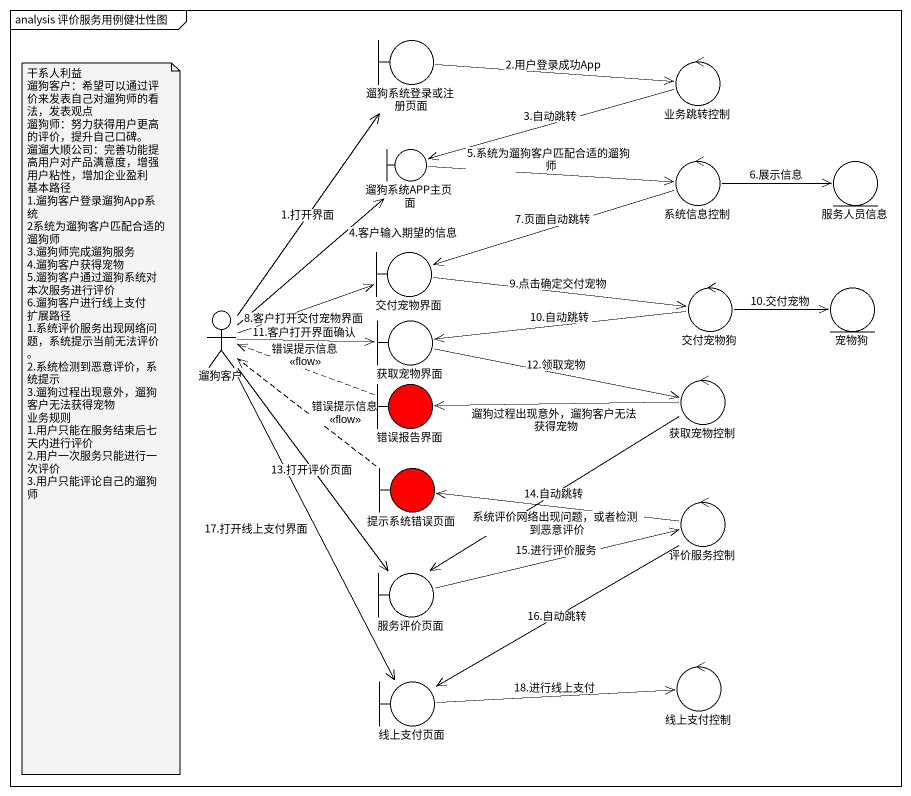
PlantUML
@startuml
mainframe analysis 评价服务用例健壮性图
boundary 遛狗系统登录或注册页面
control 业务跳转控制
boundary 遛狗系统APP主页面
control 系统信息控制
entity 服务人员信息
boundary 交付宠物界面
actor 遛狗客户
boundary 获取宠物界面
control 交付宠物狗
entity 宠物狗
boundary 错误报告界面 #FF0000
control 获取宠物控制
boundary 提示系统错误页面 #FF0000
control 评价服务控制
boundary 服务评价页面
boundary 线上支付页面
control 线上支付控制
遛狗系统登录或注册页面 -right-> 业务跳转控制 : 2.用户登录成功App
业务跳转控制 -left-> 遛狗系统APP主页面 : 3.自动跳转
遛狗系统APP主页面 -right-> 系统信息控制 : 5.系统为遛狗客户匹配合适的遛狗师
系统信息控制 -right-> 服务人员信息 : 6.展示信息
系统信息控制 -left-> 交付宠物界面 : 7.页面自动跳转
交付宠物界面 -right-> 交付宠物狗 : 9.点击确定交付宠物
遛狗客户 -up-> 遛狗系统登录或注册页面 : 1.打开界面
遛狗客户 -up-> 遛狗系统APP主页面 : 4.客户输入期望的信息
遛狗客户 -right-> 交付宠物界面 : 8.客户打开交付宠物界面
遛狗客户 -right-> 获取宠物界面 : 11.客户打开界面确认
遛狗客户 --> 服务评价页面 : 13.打开评价页面
遛狗客户 --> 线上支付页面 : 17.打开线上支付界面
获取宠物界面 -right-> 获取宠物控制 : 12.领取宠物
交付宠物狗 -left-> 获取宠物界面 : 10.自动跳转
交付宠物狗 -right-> 宠物狗 : 10.交付宠物
错误报告界面 .left.> 遛狗客户 : 错误提示信息\n<<flow>>
获取宠物控制 -left-> 错误报告界面 : 遛狗过程出现意外，遛狗客户无法获得宠物
获取宠物控制 --> 服务评价页面 : 14.自动跳转
提示系统错误页面 .up.> 遛狗客户 : 错误提示信息\n<<flow>>
评价服务控制 -left-> 提示系统错误页面 : 系统评价网络出现问题，或者检测到恶意评价
评价服务控制 --> 线上支付页面 : 16.自动跳转
服务评价页面 -right-> 评价服务控制 : 15.进行评价服务
线上支付页面 -right-> 线上支付控制 : 18.进行线上支付
note as N1
  干系人利益
  遛狗客户：希望可以通过评价来发表自己对遛狗师的看法，发表观点
  遛狗师：努力获得用户更高的评价，提升自己口碑。
  遛遛大顺公司：完善功能提高用户对产品满意度，增强用户粘性，增加企业盈利
  基本路径
  1.遛狗客户登录遛狗App系统
  2系统为遛狗客户匹配合适的遛狗师
  3.遛狗师完成遛狗服务
  4.遛狗客户获得宠物
  5.遛狗客户通过遛狗系统对本次服务进行评价
  6.遛狗客户进行线上支付
  扩展路径
  1.系统评价服务出现网络问题，系统提示当前无法评价。
  2.系统检测到恶意评价，系统提示
  3.遛狗过程出现意外，遛狗客户无法获得宠物
  业务规则
  1.用户只能在服务结束后七天内进行评价
  2.用户一次服务只能进行一次评价
  3.用户只能评论自己的遛狗师
end note
@enduml
